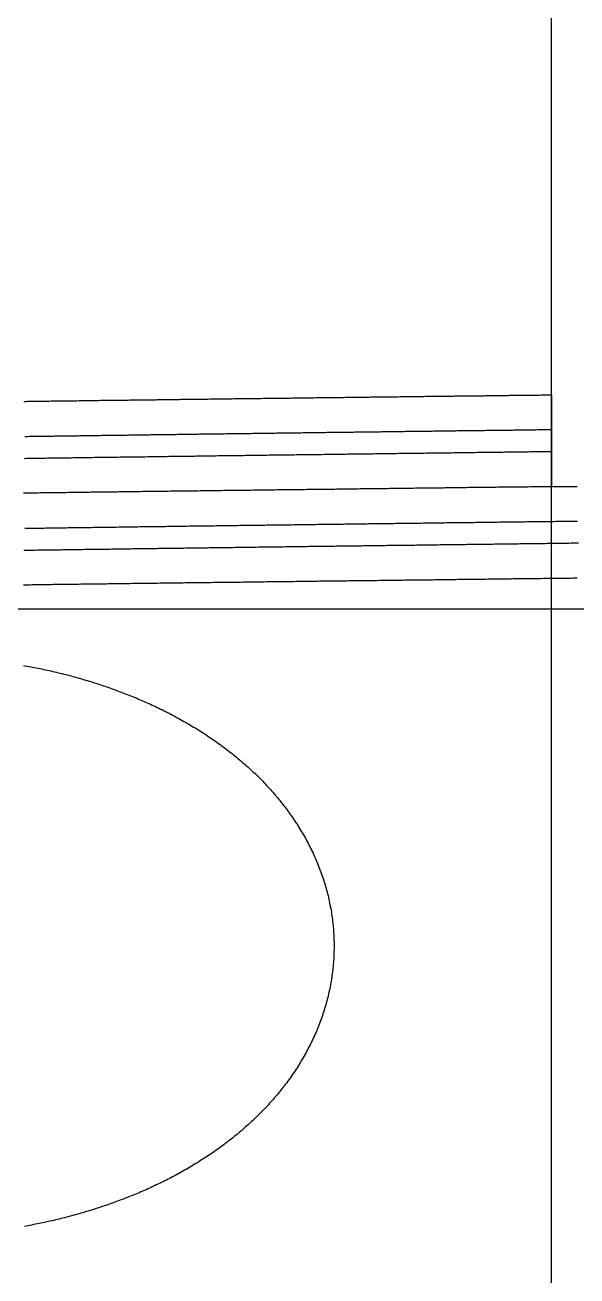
# Model space of a CAD drawing. Header units: millimetres. Extents: x 0 to 3800, y -67 to 2530.
# Drawn here: x 2313.63 to 2322.88, y 899.61 to 920.58 of the extents above; entities that cross this region are included whole.
import ezdxf
from ezdxf.lldxf.tags import DXFTag

# ---------------------------------------------------------------- set-up
doc = ezdxf.new("R2010")
doc.units = ezdxf.units.MM
doc.layers.add('내부선 및 부속', color=4, linetype='Continuous')
doc.layers.add('중심선', color=1, linetype='DASHED')
tags = doc.linetypes.add('DASHDOT', pattern=[70, 31, -13, 13, -13]).pattern_tags.tags
tags[10:11] = [DXFTag(74, 4), DXFTag(75, 0), DXFTag(340, '0'), DXFTag(46, 0.0), DXFTag(50, 0.0), DXFTag(44, 0.0), DXFTag(45, 0.0)]
tags[8:9] = [DXFTag(74, 4), DXFTag(75, 0), DXFTag(340, '0'), DXFTag(46, 0.0), DXFTag(50, 0.0), DXFTag(44, 0.0), DXFTag(45, 0.0)]
tags[6:7] = [DXFTag(74, 4), DXFTag(75, 0), DXFTag(340, '0'), DXFTag(46, 0.0), DXFTag(50, 0.0), DXFTag(44, 0.0), DXFTag(45, 0.0)]
tags[4:5] = [DXFTag(74, 4), DXFTag(75, 0), DXFTag(340, '0'), DXFTag(46, 0.0), DXFTag(50, 0.0), DXFTag(44, 0.0), DXFTag(45, 0.0)]
tags = doc.linetypes.add('DASHED', pattern=[25.72, 12.86, -12.86]).pattern_tags.tags
tags[6:7] = [DXFTag(74, 4), DXFTag(75, 0), DXFTag(340, '0'), DXFTag(46, 0.0), DXFTag(50, 0.0), DXFTag(44, 0.0), DXFTag(45, 0.0)]
tags[4:5] = [DXFTag(74, 4), DXFTag(75, 0), DXFTag(340, '0'), DXFTag(46, 0.0), DXFTag(50, 0.0), DXFTag(44, 0.0), DXFTag(45, 0.0)]

msp = doc.modelspace()

# ---------------------------------------------------------------- linework, layer by layer
at = {"layer": '내부선 및 부속', "linetype": 'Continuous'}
for p, q in [((2322.455, 914.377), (2322.455, 912.838)), ((2343.354, 910.785), (2301.556, 910.785))]:
    msp.add_line(p, q, dxfattribs=at)
at = {"layer": '내부선 및 부속', "linetype": 'Continuous', "flags": 128}
for points in [[(2313.609, 914.268), (2313.64, 914.268), (2313.67, 914.269), (2313.701, 914.269), (2313.731, 914.269), (2313.762, 914.27), (2313.793, 914.27), (2313.823, 914.271), (2313.854, 914.271), (2313.884, 914.271), (2313.915, 914.272), (2313.946, 914.272), (2313.976, 914.273), (2314.007, 914.273), (2314.037, 914.273), (2314.068, 914.274), (2314.099, 914.274), (2314.129, 914.275), (2314.16, 914.275), (2314.16, 914.275), (2314.19, 914.275), (2314.221, 914.276), (2314.252, 914.276), (2314.282, 914.277), (2314.313, 914.277), (2314.344, 914.277), (2314.374, 914.278), (2314.405, 914.278), (2314.435, 914.279), (2314.466, 914.279), (2314.497, 914.279), (2314.527, 914.28), (2314.558, 914.28), (2314.588, 914.281), (2314.619, 914.281), (2314.65, 914.281), (2314.68, 914.282), (2314.711, 914.282), (2314.741, 914.283), (2314.772, 914.283), (2314.803, 914.283), (2314.833, 914.284), (2314.864, 914.284), (2314.894, 914.285), (2314.925, 914.285), (2314.956, 914.285), (2314.986, 914.286), (2315.017, 914.286), (2315.048, 914.287), (2315.078, 914.287), (2315.109, 914.287), (2315.139, 914.288), (2315.17, 914.288), (2315.201, 914.288), (2315.231, 914.289), (2315.262, 914.289), (2315.292, 914.29), (2315.323, 914.29), (2315.354, 914.29), (2315.384, 914.291), (2315.415, 914.291), (2315.445, 914.292), (2315.476, 914.292), (2315.507, 914.292), (2315.537, 914.293), (2315.568, 914.293), (2315.598, 914.294), (2315.629, 914.294), (2315.66, 914.294), (2315.69, 914.295), (2315.721, 914.295), (2315.752, 914.295), (2315.782, 914.296), (2315.813, 914.296), (2315.843, 914.297), (2315.874, 914.297), (2315.905, 914.297), (2315.935, 914.298), (2315.966, 914.298), (2315.996, 914.299), (2316.027, 914.299), (2316.058, 914.299), (2316.088, 914.3), (2316.119, 914.3), (2316.149, 914.3), (2316.18, 914.301), (2316.211, 914.301), (2316.241, 914.302), (2316.272, 914.302), (2316.302, 914.302), (2316.333, 914.303), (2316.364, 914.303), (2316.394, 914.304), (2316.425, 914.304), (2316.455, 914.304), (2316.486, 914.305), (2316.517, 914.305), (2316.547, 914.305), (2316.578, 914.306), (2316.609, 914.306), (2316.639, 914.307), (2316.67, 914.307), (2316.7, 914.307), (2316.731, 914.308), (2316.762, 914.308), (2316.792, 914.309), (2316.823, 914.309), (2316.853, 914.309), (2316.884, 914.31), (2316.915, 914.31), (2316.945, 914.31), (2316.976, 914.311), (2317.006, 914.311), (2317.037, 914.312), (2317.068, 914.312), (2317.098, 914.312), (2317.129, 914.313), (2317.159, 914.313), (2317.19, 914.313), (2317.221, 914.314), (2317.221, 914.314), (2317.251, 914.314), (2317.282, 914.315), (2317.313, 914.315), (2317.343, 914.315), (2317.374, 914.316), (2317.404, 914.316), (2317.435, 914.316), (2317.466, 914.317), (2317.496, 914.317), (2317.527, 914.318), (2317.557, 914.318), (2317.588, 914.318), (2317.619, 914.319), (2317.649, 914.319), (2317.68, 914.319), (2317.71, 914.32), (2317.741, 914.32), (2317.772, 914.321), (2317.802, 914.321), (2317.833, 914.321), (2317.863, 914.322), (2317.894, 914.322), (2317.925, 914.322), (2317.955, 914.323), (2317.986, 914.323), (2318.017, 914.324), (2318.047, 914.324), (2318.078, 914.324), (2318.108, 914.325), (2318.139, 914.325), (2318.17, 914.325), (2318.2, 914.326), (2318.231, 914.326), (2318.261, 914.327), (2318.292, 914.327), (2318.323, 914.327), (2318.353, 914.328), (2318.384, 914.328), (2318.414, 914.328), (2318.445, 914.329), (2318.476, 914.329), (2318.506, 914.33), (2318.537, 914.33), (2318.567, 914.33), (2318.598, 914.331), (2318.629, 914.331), (2318.659, 914.331), (2318.69, 914.332), (2318.721, 914.332), (2318.751, 914.333), (2318.782, 914.333), (2318.812, 914.333), (2318.843, 914.334), (2318.874, 914.334), (2318.904, 914.334), (2318.935, 914.335), (2318.965, 914.335), (2318.996, 914.336), (2319.027, 914.336), (2319.057, 914.336), (2319.088, 914.337), (2319.118, 914.337), (2319.149, 914.337), (2319.18, 914.338), (2319.21, 914.338), (2319.241, 914.338), (2319.271, 914.339), (2319.302, 914.339), (2319.333, 914.34), (2319.363, 914.34), (2319.394, 914.34), (2319.425, 914.341), (2319.455, 914.341), (2319.486, 914.341), (2319.516, 914.342), (2319.547, 914.342), (2319.578, 914.343), (2319.608, 914.343), (2319.639, 914.343), (2319.669, 914.344), (2319.7, 914.344), (2319.731, 914.344), (2319.761, 914.345), (2319.792, 914.345), (2319.822, 914.345), (2319.853, 914.346), (2319.884, 914.346), (2319.914, 914.347), (2319.945, 914.347), (2319.975, 914.347), (2320.006, 914.348), (2320.037, 914.348), (2320.067, 914.348), (2320.098, 914.349), (2320.128, 914.349), (2320.159, 914.35), (2320.19, 914.35), (2320.22, 914.35), (2320.251, 914.351), (2320.282, 914.351), (2320.282, 914.351), (2320.312, 914.351), (2320.343, 914.352), (2320.373, 914.352), (2320.404, 914.352), (2320.435, 914.353), (2320.465, 914.353), (2320.496, 914.354), (2320.526, 914.354), (2320.557, 914.354), (2320.588, 914.355), (2320.618, 914.355), (2320.649, 914.355), (2320.679, 914.356), (2320.71, 914.356), (2320.741, 914.357), (2320.771, 914.357), (2320.802, 914.357), (2320.832, 914.358), (2320.863, 914.358), (2320.894, 914.358), (2320.924, 914.359), (2320.955, 914.359), (2320.986, 914.359), (2321.016, 914.36), (2321.047, 914.36), (2321.077, 914.361), (2321.108, 914.361), (2321.139, 914.361), (2321.169, 914.362), (2321.2, 914.362), (2321.23, 914.362), (2321.261, 914.363), (2321.292, 914.363), (2321.322, 914.363), (2321.353, 914.364), (2321.383, 914.364), (2321.414, 914.365), (2321.445, 914.365), (2321.475, 914.365), (2321.506, 914.366), (2321.536, 914.366), (2321.567, 914.366), (2321.598, 914.367), (2321.628, 914.367), (2321.659, 914.367), (2321.69, 914.368), (2321.72, 914.368), (2321.751, 914.369), (2321.781, 914.369), (2321.812, 914.369), (2321.843, 914.37), (2321.873, 914.37), (2321.904, 914.37), (2321.934, 914.371), (2321.965, 914.371), (2321.996, 914.372), (2322.026, 914.372), (2322.057, 914.372), (2322.087, 914.373), (2322.118, 914.373), (2322.149, 914.373), (2322.179, 914.374), (2322.21, 914.374), (2322.24, 914.374), (2322.271, 914.375), (2322.302, 914.375), (2322.332, 914.376), (2322.363, 914.376), (2322.394, 914.376), (2322.424, 914.377), (2322.455, 914.377), (2322.455, 914.377)], [(2322.455, 913.791), (2322.428, 913.79), (2322.402, 913.79), (2322.376, 913.79), (2322.349, 913.789), (2322.323, 913.789), (2322.297, 913.789), (2322.27, 913.788), (2322.244, 913.788), (2322.217, 913.788), (2322.191, 913.787), (2322.165, 913.787), (2322.138, 913.787), (2322.112, 913.786), (2322.086, 913.786), (2322.059, 913.786), (2322.033, 913.785), (2322.007, 913.785), (2321.98, 913.785), (2321.954, 913.784), (2321.928, 913.784), (2321.901, 913.784), (2321.875, 913.783), (2321.848, 913.783), (2321.822, 913.783), (2321.796, 913.782), (2321.769, 913.782), (2321.743, 913.782), (2321.717, 913.781), (2321.69, 913.781), (2321.664, 913.781), (2321.638, 913.78), (2321.611, 913.78), (2321.585, 913.78), (2321.558, 913.779), (2321.532, 913.779), (2321.506, 913.779), (2321.479, 913.778), (2321.453, 913.778), (2321.427, 913.778), (2321.4, 913.777), (2321.374, 913.777), (2321.348, 913.777), (2321.321, 913.776), (2321.295, 913.776), (2321.269, 913.776), (2321.242, 913.775), (2321.216, 913.775), (2321.189, 913.775), (2321.163, 913.774), (2321.137, 913.774), (2321.11, 913.774), (2321.084, 913.773), (2321.058, 913.773), (2321.031, 913.773), (2321.005, 913.772), (2320.979, 913.772), (2320.952, 913.772), (2320.926, 913.771), (2320.899, 913.771), (2320.873, 913.771), (2320.847, 913.77), (2320.82, 913.77), (2320.794, 913.77), (2320.768, 913.769), (2320.741, 913.769), (2320.715, 913.769), (2320.689, 913.768), (2320.662, 913.768), (2320.636, 913.768), (2320.61, 913.767), (2320.583, 913.767), (2320.557, 913.767), (2320.53, 913.766), (2320.504, 913.766), (2320.478, 913.766), (2320.451, 913.765), (2320.425, 913.765), (2320.399, 913.765), (2320.372, 913.764), (2320.346, 913.764), (2320.32, 913.764), (2320.293, 913.763), (2320.267, 913.763), (2320.24, 913.763), (2320.214, 913.762), (2320.188, 913.762), (2320.161, 913.762), (2320.135, 913.761), (2320.109, 913.761), (2320.082, 913.761), (2320.056, 913.76), (2320.03, 913.76), (2320.003, 913.76), (2319.977, 913.759), (2319.951, 913.759), (2319.924, 913.759), (2319.898, 913.758), (2319.871, 913.758), (2319.845, 913.758), (2319.819, 913.757), (2319.819, 913.757), (2319.792, 913.757), (2319.766, 913.757), (2319.74, 913.756), (2319.713, 913.756), (2319.687, 913.756), (2319.661, 913.755), (2319.634, 913.755), (2319.608, 913.755), (2319.581, 913.754), (2319.555, 913.754), (2319.529, 913.754), (2319.502, 913.753), (2319.476, 913.753), (2319.45, 913.753), (2319.423, 913.752), (2319.397, 913.752), (2319.371, 913.752), (2319.344, 913.751), (2319.318, 913.751), (2319.292, 913.75), (2319.265, 913.75), (2319.239, 913.75), (2319.212, 913.749), (2319.186, 913.749), (2319.16, 913.749), (2319.133, 913.748), (2319.107, 913.748), (2319.081, 913.748), (2319.054, 913.747), (2319.028, 913.747), (2319.002, 913.747), (2318.975, 913.746), (2318.949, 913.746), (2318.922, 913.746), (2318.896, 913.745), (2318.87, 913.745), (2318.843, 913.745), (2318.817, 913.744), (2318.791, 913.744), (2318.764, 913.744), (2318.738, 913.743), (2318.712, 913.743), (2318.685, 913.743), (2318.659, 913.742), (2318.633, 913.742), (2318.606, 913.742), (2318.58, 913.741), (2318.553, 913.741), (2318.527, 913.741), (2318.501, 913.74), (2318.474, 913.74), (2318.448, 913.74), (2318.422, 913.739), (2318.395, 913.739), (2318.369, 913.739), (2318.343, 913.738), (2318.316, 913.738), (2318.29, 913.738), (2318.263, 913.737), (2318.237, 913.737), (2318.211, 913.737), (2318.184, 913.736), (2318.158, 913.736), (2318.132, 913.736), (2318.105, 913.735), (2318.079, 913.735), (2318.053, 913.735), (2318.026, 913.734), (2318, 913.734), (2317.973, 913.733), (2317.947, 913.733), (2317.921, 913.733), (2317.894, 913.732), (2317.868, 913.732), (2317.842, 913.732), (2317.815, 913.731), (2317.789, 913.731), (2317.763, 913.731), (2317.736, 913.73), (2317.71, 913.73), (2317.684, 913.73), (2317.657, 913.729), (2317.631, 913.729), (2317.604, 913.729), (2317.578, 913.728), (2317.552, 913.728), (2317.525, 913.728), (2317.499, 913.727), (2317.473, 913.727), (2317.446, 913.727), (2317.42, 913.726), (2317.394, 913.726), (2317.367, 913.726), (2317.341, 913.725), (2317.314, 913.725), (2317.288, 913.725), (2317.262, 913.724), (2317.235, 913.724), (2317.209, 913.723), (2317.183, 913.723), (2317.183, 913.723), (2317.156, 913.723), (2317.13, 913.722), (2317.104, 913.722), (2317.077, 913.722), (2317.051, 913.721), (2317.025, 913.721), (2316.998, 913.721), (2316.972, 913.72), (2316.945, 913.72), (2316.919, 913.72), (2316.893, 913.719), (2316.866, 913.719), (2316.84, 913.719), (2316.814, 913.718), (2316.787, 913.718), (2316.761, 913.718), (2316.735, 913.717), (2316.708, 913.717), (2316.682, 913.717), (2316.655, 913.716), (2316.629, 913.716), (2316.603, 913.715), (2316.576, 913.715), (2316.55, 913.715), (2316.524, 913.714), (2316.497, 913.714), (2316.471, 913.714), (2316.445, 913.713), (2316.418, 913.713), (2316.392, 913.713), (2316.366, 913.712), (2316.339, 913.712), (2316.313, 913.712), (2316.286, 913.711), (2316.26, 913.711), (2316.234, 913.711), (2316.207, 913.71), (2316.181, 913.71), (2316.155, 913.709), (2316.128, 913.709), (2316.102, 913.709), (2316.076, 913.708), (2316.049, 913.708), (2316.023, 913.708), (2315.996, 913.707), (2315.97, 913.707), (2315.944, 913.707), (2315.917, 913.706), (2315.891, 913.706), (2315.865, 913.706), (2315.838, 913.705), (2315.812, 913.705), (2315.786, 913.705), (2315.759, 913.704), (2315.733, 913.704), (2315.707, 913.703), (2315.68, 913.703), (2315.654, 913.703), (2315.627, 913.702), (2315.601, 913.702), (2315.575, 913.702), (2315.548, 913.701), (2315.522, 913.701), (2315.496, 913.701), (2315.469, 913.7), (2315.443, 913.7), (2315.417, 913.7), (2315.39, 913.699), (2315.364, 913.699), (2315.337, 913.698), (2315.311, 913.698), (2315.285, 913.698), (2315.258, 913.697), (2315.232, 913.697), (2315.206, 913.697), (2315.179, 913.696), (2315.153, 913.696), (2315.127, 913.696), (2315.1, 913.695), (2315.074, 913.695), (2315.048, 913.694), (2315.021, 913.694), (2314.995, 913.694), (2314.968, 913.693), (2314.942, 913.693), (2314.916, 913.693), (2314.889, 913.692), (2314.863, 913.692), (2314.837, 913.692), (2314.81, 913.691), (2314.784, 913.691), (2314.758, 913.691), (2314.731, 913.69), (2314.705, 913.69), (2314.678, 913.689), (2314.652, 913.689), (2314.626, 913.689), (2314.599, 913.688), (2314.573, 913.688), (2314.547, 913.688), (2314.547, 913.688), (2314.52, 913.687), (2314.494, 913.687), (2314.468, 913.686), (2314.441, 913.686), (2314.415, 913.686), (2314.389, 913.685), (2314.362, 913.685), (2314.336, 913.685), (2314.309, 913.684), (2314.283, 913.684), (2314.257, 913.684), (2314.23, 913.683), (2314.204, 913.683), (2314.178, 913.682), (2314.151, 913.682), (2314.125, 913.682), (2314.099, 913.681), (2314.072, 913.681), (2314.046, 913.681), (2314.02, 913.68), (2313.993, 913.68), (2313.967, 913.679), (2313.94, 913.679), (2313.914, 913.679), (2313.888, 913.678), (2313.861, 913.678), (2313.835, 913.678), (2313.809, 913.677), (2313.782, 913.677), (2313.756, 913.677), (2313.73, 913.676), (2313.703, 913.676), (2313.677, 913.675), (2313.65, 913.675), (2313.624, 913.675)], [(2322.455, 913.423), (2322.419, 913.423), (2322.383, 913.423), (2322.348, 913.422), (2322.312, 913.422), (2322.276, 913.421), (2322.241, 913.421), (2322.205, 913.42), (2322.17, 913.42), (2322.134, 913.419), (2322.098, 913.419), (2322.063, 913.418), (2322.027, 913.418), (2321.991, 913.418), (2321.956, 913.417), (2321.92, 913.417), (2321.884, 913.416), (2321.849, 913.416), (2321.813, 913.415), (2321.777, 913.415), (2321.742, 913.414), (2321.706, 913.414), (2321.67, 913.414), (2321.635, 913.413), (2321.599, 913.413), (2321.564, 913.412), (2321.528, 913.412), (2321.492, 913.411), (2321.457, 913.411), (2321.421, 913.41), (2321.385, 913.41), (2321.35, 913.409), (2321.314, 913.409), (2321.278, 913.409), (2321.243, 913.408), (2321.207, 913.408), (2321.171, 913.407), (2321.136, 913.407), (2321.1, 913.406), (2321.064, 913.406), (2321.029, 913.405), (2320.993, 913.405), (2320.958, 913.404), (2320.922, 913.404), (2320.886, 913.404), (2320.851, 913.403), (2320.815, 913.403), (2320.779, 913.402), (2320.744, 913.402), (2320.708, 913.401), (2320.672, 913.401), (2320.637, 913.4), (2320.601, 913.4), (2320.565, 913.399), (2320.53, 913.399), (2320.494, 913.399), (2320.458, 913.398), (2320.423, 913.398), (2320.387, 913.397), (2320.351, 913.397), (2320.316, 913.396), (2320.28, 913.396), (2320.245, 913.395), (2320.209, 913.395), (2320.173, 913.395), (2320.138, 913.394), (2320.102, 913.394), (2320.066, 913.393), (2320.031, 913.393), (2319.995, 913.392), (2319.959, 913.392), (2319.924, 913.391), (2319.888, 913.391), (2319.852, 913.39), (2319.817, 913.39), (2319.781, 913.389), (2319.745, 913.389), (2319.71, 913.389), (2319.674, 913.388), (2319.639, 913.388), (2319.603, 913.387), (2319.567, 913.387), (2319.532, 913.386), (2319.496, 913.386), (2319.46, 913.385), (2319.425, 913.385), (2319.389, 913.384), (2319.353, 913.384), (2319.318, 913.384), (2319.282, 913.383), (2319.246, 913.383), (2319.211, 913.382), (2319.175, 913.382), (2319.139, 913.381), (2319.104, 913.381), (2319.068, 913.38), (2319.032, 913.38), (2318.997, 913.379), (2318.961, 913.379), (2318.926, 913.379), (2318.89, 913.378), (2318.89, 913.378), (2318.854, 913.378), (2318.819, 913.377), (2318.783, 913.377), (2318.747, 913.376), (2318.712, 913.376), (2318.676, 913.375), (2318.64, 913.375), (2318.605, 913.374), (2318.569, 913.374), (2318.533, 913.373), (2318.498, 913.373), (2318.462, 913.373), (2318.426, 913.372), (2318.391, 913.372), (2318.355, 913.371), (2318.32, 913.371), (2318.284, 913.37), (2318.248, 913.37), (2318.213, 913.369), (2318.177, 913.369), (2318.141, 913.368), (2318.106, 913.368), (2318.07, 913.367), (2318.034, 913.367), (2317.999, 913.367), (2317.963, 913.366), (2317.927, 913.366), (2317.892, 913.365), (2317.856, 913.365), (2317.82, 913.364), (2317.785, 913.364), (2317.749, 913.363), (2317.714, 913.363), (2317.678, 913.362), (2317.642, 913.362), (2317.607, 913.361), (2317.571, 913.361), (2317.535, 913.36), (2317.5, 913.36), (2317.464, 913.36), (2317.428, 913.359), (2317.393, 913.359), (2317.357, 913.358), (2317.321, 913.358), (2317.286, 913.357), (2317.25, 913.357), (2317.214, 913.356), (2317.179, 913.356), (2317.143, 913.355), (2317.107, 913.355), (2317.072, 913.354), (2317.036, 913.354), (2317.001, 913.353), (2316.965, 913.353), (2316.929, 913.353), (2316.894, 913.352), (2316.858, 913.352), (2316.822, 913.351), (2316.787, 913.351), (2316.751, 913.35), (2316.715, 913.35), (2316.68, 913.349), (2316.644, 913.349), (2316.608, 913.348), (2316.573, 913.348), (2316.537, 913.347), (2316.501, 913.347), (2316.466, 913.346), (2316.43, 913.346), (2316.395, 913.345), (2316.359, 913.345), (2316.323, 913.344), (2316.288, 913.344), (2316.252, 913.344), (2316.216, 913.343), (2316.181, 913.343), (2316.145, 913.342), (2316.109, 913.342), (2316.074, 913.341), (2316.038, 913.341), (2316.002, 913.34), (2315.967, 913.34), (2315.931, 913.339), (2315.895, 913.339), (2315.86, 913.338), (2315.824, 913.338), (2315.789, 913.337), (2315.753, 913.337), (2315.717, 913.336), (2315.682, 913.336), (2315.646, 913.335), (2315.61, 913.335), (2315.575, 913.334), (2315.539, 913.334), (2315.503, 913.333), (2315.468, 913.333), (2315.432, 913.332), (2315.396, 913.332), (2315.361, 913.332), (2315.325, 913.331), (2315.325, 913.331), (2315.289, 913.331), (2315.254, 913.33), (2315.218, 913.33), (2315.182, 913.329), (2315.147, 913.329), (2315.111, 913.328), (2315.076, 913.328), (2315.04, 913.327), (2315.004, 913.327), (2314.969, 913.326), (2314.933, 913.326), (2314.897, 913.325), (2314.862, 913.325), (2314.826, 913.324), (2314.79, 913.324), (2314.755, 913.323), (2314.719, 913.323), (2314.683, 913.322), (2314.648, 913.322), (2314.612, 913.321), (2314.576, 913.321), (2314.541, 913.32), (2314.505, 913.32), (2314.47, 913.319), (2314.434, 913.319), (2314.398, 913.318), (2314.363, 913.318), (2314.327, 913.317), (2314.291, 913.317), (2314.256, 913.316), (2314.22, 913.316), (2314.184, 913.315), (2314.149, 913.315), (2314.113, 913.314), (2314.077, 913.314), (2314.042, 913.313), (2314.006, 913.313), (2313.97, 913.312), (2313.935, 913.312), (2313.899, 913.311), (2313.864, 913.311), (2313.828, 913.31), (2313.792, 913.31), (2313.757, 913.309), (2313.721, 913.309), (2313.685, 913.308), (2313.65, 913.308), (2313.614, 913.307)], [(2322.455, 912.837), (2322.419, 912.837), (2322.383, 912.836), (2322.348, 912.836), (2322.312, 912.835), (2322.276, 912.835), (2322.241, 912.835), (2322.205, 912.834), (2322.169, 912.834), (2322.133, 912.833), (2322.098, 912.833), (2322.062, 912.832), (2322.026, 912.832), (2321.991, 912.832), (2321.955, 912.831), (2321.919, 912.831), (2321.883, 912.83), (2321.848, 912.83), (2321.812, 912.83), (2321.776, 912.829), (2321.741, 912.829), (2321.705, 912.828), (2321.669, 912.828), (2321.634, 912.827), (2321.598, 912.827), (2321.562, 912.827), (2321.526, 912.826), (2321.491, 912.826), (2321.455, 912.825), (2321.419, 912.825), (2321.384, 912.824), (2321.348, 912.824), (2321.312, 912.824), (2321.277, 912.823), (2321.241, 912.823), (2321.205, 912.822), (2321.169, 912.822), (2321.134, 912.821), (2321.098, 912.821), (2321.062, 912.821), (2321.027, 912.82), (2320.991, 912.82), (2320.955, 912.819), (2320.919, 912.819), (2320.884, 912.818), (2320.848, 912.818), (2320.812, 912.818), (2320.777, 912.817), (2320.741, 912.817), (2320.705, 912.816), (2320.67, 912.816), (2320.634, 912.815), (2320.598, 912.815), (2320.562, 912.815), (2320.527, 912.814), (2320.491, 912.814), (2320.455, 912.813), (2320.42, 912.813), (2320.384, 912.812), (2320.348, 912.812), (2320.312, 912.812), (2320.277, 912.811), (2320.241, 912.811), (2320.205, 912.81), (2320.17, 912.81), (2320.134, 912.809), (2320.098, 912.809), (2320.063, 912.809), (2320.027, 912.808), (2319.991, 912.808), (2319.955, 912.807), (2319.92, 912.807), (2319.884, 912.806), (2319.848, 912.806), (2319.813, 912.806), (2319.777, 912.805), (2319.741, 912.805), (2319.706, 912.804), (2319.67, 912.804), (2319.634, 912.803), (2319.598, 912.803), (2319.563, 912.803), (2319.527, 912.802), (2319.491, 912.802), (2319.456, 912.801), (2319.42, 912.801), (2319.384, 912.8), (2319.348, 912.8), (2319.313, 912.8), (2319.277, 912.799), (2319.241, 912.799), (2319.206, 912.798), (2319.17, 912.798), (2319.134, 912.797), (2319.099, 912.797), (2319.063, 912.797), (2319.027, 912.796), (2318.991, 912.796), (2318.956, 912.795), (2318.92, 912.795), (2318.884, 912.794), (2318.884, 912.794), (2318.849, 912.794), (2318.813, 912.793), (2318.777, 912.793), (2318.742, 912.793), (2318.706, 912.792), (2318.67, 912.792), (2318.634, 912.791), (2318.599, 912.791), (2318.563, 912.79), (2318.527, 912.79), (2318.492, 912.79), (2318.456, 912.789), (2318.42, 912.789), (2318.384, 912.788), (2318.349, 912.788), (2318.313, 912.787), (2318.277, 912.787), (2318.242, 912.787), (2318.206, 912.786), (2318.17, 912.786), (2318.135, 912.785), (2318.099, 912.785), (2318.063, 912.784), (2318.027, 912.784), (2317.992, 912.783), (2317.956, 912.783), (2317.92, 912.783), (2317.885, 912.782), (2317.849, 912.782), (2317.813, 912.781), (2317.777, 912.781), (2317.742, 912.78), (2317.706, 912.78), (2317.67, 912.78), (2317.635, 912.779), (2317.599, 912.779), (2317.563, 912.778), (2317.528, 912.778), (2317.492, 912.777), (2317.456, 912.777), (2317.42, 912.776), (2317.385, 912.776), (2317.349, 912.776), (2317.313, 912.775), (2317.278, 912.775), (2317.242, 912.774), (2317.206, 912.774), (2317.171, 912.773), (2317.135, 912.773), (2317.099, 912.773), (2317.063, 912.772), (2317.028, 912.772), (2316.992, 912.771), (2316.956, 912.771), (2316.921, 912.77), (2316.885, 912.77), (2316.849, 912.769), (2316.813, 912.769), (2316.778, 912.769), (2316.742, 912.768), (2316.706, 912.768), (2316.671, 912.767), (2316.635, 912.767), (2316.599, 912.766), (2316.564, 912.766), (2316.528, 912.765), (2316.492, 912.765), (2316.456, 912.765), (2316.421, 912.764), (2316.385, 912.764), (2316.349, 912.763), (2316.314, 912.763), (2316.278, 912.762), (2316.242, 912.762), (2316.207, 912.761), (2316.171, 912.761), (2316.135, 912.761), (2316.099, 912.76), (2316.064, 912.76), (2316.028, 912.759), (2315.992, 912.759), (2315.957, 912.758), (2315.921, 912.758), (2315.885, 912.757), (2315.849, 912.757), (2315.814, 912.756), (2315.778, 912.756), (2315.742, 912.756), (2315.707, 912.755), (2315.671, 912.755), (2315.635, 912.754), (2315.6, 912.754), (2315.564, 912.753), (2315.528, 912.753), (2315.492, 912.752), (2315.457, 912.752), (2315.421, 912.751), (2315.385, 912.751), (2315.35, 912.751), (2315.314, 912.75), (2315.314, 912.75), (2315.278, 912.75), (2315.243, 912.749), (2315.207, 912.749), (2315.171, 912.748), (2315.135, 912.748), (2315.1, 912.747), (2315.064, 912.747), (2315.028, 912.746), (2314.993, 912.746), (2314.957, 912.746), (2314.921, 912.745), (2314.885, 912.745), (2314.85, 912.744), (2314.814, 912.744), (2314.778, 912.743), (2314.743, 912.743), (2314.707, 912.742), (2314.671, 912.742), (2314.636, 912.741), (2314.6, 912.741), (2314.564, 912.741), (2314.528, 912.74), (2314.493, 912.74), (2314.457, 912.739), (2314.421, 912.739), (2314.386, 912.738), (2314.35, 912.738), (2314.314, 912.737), (2314.279, 912.737), (2314.243, 912.736), (2314.207, 912.736), (2314.171, 912.735), (2314.136, 912.735), (2314.1, 912.734), (2314.064, 912.734), (2314.029, 912.734), (2313.993, 912.733), (2313.957, 912.733), (2313.921, 912.732), (2313.886, 912.732), (2313.85, 912.731), (2313.814, 912.731), (2313.779, 912.73), (2313.743, 912.73), (2313.707, 912.729), (2313.672, 912.729), (2313.636, 912.728), (2313.6, 912.728)], [(2322.455, 912.837), (2322.49, 912.838), (2322.526, 912.838), (2322.562, 912.838), (2322.598, 912.839), (2322.633, 912.839), (2322.669, 912.84), (2322.705, 912.84), (2322.74, 912.841), (2322.776, 912.841), (2322.812, 912.841), (2322.847, 912.842), (2322.883, 912.842)], [(2322.888, 912.256), (2322.855, 912.256), (2322.822, 912.256), (2322.79, 912.255), (2322.757, 912.255), (2322.724, 912.254), (2322.691, 912.254), (2322.659, 912.253), (2322.626, 912.253), (2322.593, 912.253), (2322.56, 912.252), (2322.528, 912.252), (2322.495, 912.251), (2322.462, 912.251), (2322.429, 912.251), (2322.397, 912.25), (2322.364, 912.25), (2322.331, 912.249), (2322.298, 912.249), (2322.266, 912.249), (2322.233, 912.248), (2322.2, 912.248), (2322.168, 912.247), (2322.168, 912.247), (2322.135, 912.247), (2322.102, 912.246), (2322.069, 912.246), (2322.037, 912.246), (2322.004, 912.245), (2321.971, 912.245), (2321.938, 912.244), (2321.906, 912.244), (2321.873, 912.244), (2321.84, 912.243), (2321.807, 912.243), (2321.775, 912.242), (2321.742, 912.242), (2321.709, 912.241), (2321.676, 912.241), (2321.644, 912.241), (2321.611, 912.24), (2321.578, 912.24), (2321.545, 912.239), (2321.513, 912.239), (2321.48, 912.239), (2321.447, 912.238), (2321.414, 912.238), (2321.382, 912.237), (2321.349, 912.237), (2321.316, 912.236), (2321.284, 912.236), (2321.251, 912.236), (2321.218, 912.235), (2321.185, 912.235), (2321.153, 912.234), (2321.12, 912.234), (2321.087, 912.234), (2321.054, 912.233), (2321.022, 912.233), (2320.989, 912.232), (2320.956, 912.232), (2320.923, 912.231), (2320.891, 912.231), (2320.858, 912.231), (2320.825, 912.23), (2320.792, 912.23), (2320.76, 912.229), (2320.727, 912.229), (2320.694, 912.229), (2320.661, 912.228), (2320.629, 912.228), (2320.596, 912.227), (2320.563, 912.227), (2320.53, 912.227), (2320.498, 912.226), (2320.465, 912.226), (2320.432, 912.225), (2320.4, 912.225), (2320.367, 912.224), (2320.334, 912.224), (2320.301, 912.224), (2320.269, 912.223), (2320.236, 912.223), (2320.203, 912.222), (2320.17, 912.222), (2320.138, 912.221), (2320.105, 912.221), (2320.072, 912.221), (2320.039, 912.22), (2320.007, 912.22), (2319.974, 912.219), (2319.941, 912.219), (2319.908, 912.219), (2319.876, 912.218), (2319.843, 912.218), (2319.81, 912.217), (2319.777, 912.217), (2319.745, 912.216), (2319.712, 912.216), (2319.679, 912.216), (2319.646, 912.215), (2319.614, 912.215), (2319.581, 912.214), (2319.548, 912.214), (2319.516, 912.214), (2319.483, 912.213), (2319.45, 912.213), (2319.417, 912.212), (2319.385, 912.212), (2319.352, 912.211), (2319.319, 912.211), (2319.286, 912.211), (2319.254, 912.21), (2319.221, 912.21), (2319.188, 912.209), (2319.155, 912.209), (2319.123, 912.209), (2319.09, 912.208), (2319.057, 912.208), (2319.024, 912.207), (2318.992, 912.207), (2318.959, 912.206), (2318.926, 912.206), (2318.893, 912.206), (2318.893, 912.206), (2318.861, 912.205), (2318.828, 912.205), (2318.795, 912.204), (2318.763, 912.204), (2318.73, 912.203), (2318.697, 912.203), (2318.664, 912.203), (2318.632, 912.202), (2318.599, 912.202), (2318.566, 912.201), (2318.533, 912.201), (2318.501, 912.2), (2318.468, 912.2), (2318.435, 912.2), (2318.402, 912.199), (2318.37, 912.199), (2318.337, 912.198), (2318.304, 912.198), (2318.271, 912.198), (2318.239, 912.197), (2318.206, 912.197), (2318.173, 912.196), (2318.14, 912.196), (2318.108, 912.195), (2318.075, 912.195), (2318.042, 912.195), (2318.009, 912.194), (2317.977, 912.194), (2317.944, 912.193), (2317.911, 912.193), (2317.879, 912.192), (2317.846, 912.192), (2317.813, 912.192), (2317.78, 912.191), (2317.748, 912.191), (2317.715, 912.19), (2317.682, 912.19), (2317.649, 912.189), (2317.617, 912.189), (2317.584, 912.189), (2317.551, 912.188), (2317.518, 912.188), (2317.486, 912.187), (2317.453, 912.187), (2317.42, 912.186), (2317.387, 912.186), (2317.355, 912.186), (2317.322, 912.185), (2317.289, 912.185), (2317.256, 912.184), (2317.224, 912.184), (2317.191, 912.183), (2317.158, 912.183), (2317.125, 912.183), (2317.093, 912.182), (2317.06, 912.182), (2317.027, 912.181), (2316.995, 912.181), (2316.962, 912.18), (2316.929, 912.18), (2316.896, 912.18), (2316.864, 912.179), (2316.831, 912.179), (2316.798, 912.178), (2316.765, 912.178), (2316.733, 912.177), (2316.7, 912.177), (2316.667, 912.176), (2316.634, 912.176), (2316.602, 912.176), (2316.569, 912.175), (2316.536, 912.175), (2316.503, 912.174), (2316.471, 912.174), (2316.438, 912.173), (2316.405, 912.173), (2316.372, 912.173), (2316.34, 912.172), (2316.307, 912.172), (2316.274, 912.171), (2316.242, 912.171), (2316.209, 912.17), (2316.176, 912.17), (2316.143, 912.17), (2316.111, 912.169), (2316.078, 912.169), (2316.045, 912.168), (2316.012, 912.168), (2315.98, 912.167), (2315.947, 912.167), (2315.914, 912.166), (2315.881, 912.166), (2315.849, 912.166), (2315.816, 912.165), (2315.783, 912.165), (2315.75, 912.164), (2315.718, 912.164), (2315.685, 912.163), (2315.652, 912.163), (2315.619, 912.162), (2315.619, 912.162), (2315.587, 912.162), (2315.554, 912.162), (2315.521, 912.161), (2315.488, 912.161), (2315.456, 912.16), (2315.423, 912.16), (2315.39, 912.159), (2315.358, 912.159), (2315.325, 912.158), (2315.292, 912.158), (2315.259, 912.158), (2315.227, 912.157), (2315.194, 912.157), (2315.161, 912.156), (2315.128, 912.156), (2315.096, 912.155), (2315.063, 912.155), (2315.03, 912.154), (2314.997, 912.154), (2314.965, 912.154), (2314.932, 912.153), (2314.899, 912.153), (2314.866, 912.152), (2314.834, 912.152), (2314.801, 912.151), (2314.768, 912.151), (2314.735, 912.15), (2314.703, 912.15), (2314.67, 912.149), (2314.637, 912.149), (2314.605, 912.149), (2314.572, 912.148), (2314.539, 912.148), (2314.506, 912.147), (2314.474, 912.147), (2314.441, 912.146), (2314.408, 912.146), (2314.375, 912.145), (2314.343, 912.145), (2314.31, 912.144), (2314.277, 912.144), (2314.244, 912.144), (2314.212, 912.143), (2314.179, 912.143), (2314.146, 912.142), (2314.113, 912.142), (2314.081, 912.141), (2314.048, 912.141), (2314.015, 912.14), (2313.982, 912.14), (2313.95, 912.139), (2313.917, 912.139), (2313.884, 912.139), (2313.851, 912.138), (2313.819, 912.138), (2313.786, 912.137), (2313.753, 912.137), (2313.721, 912.136), (2313.688, 912.136), (2313.655, 912.135), (2313.622, 912.135)], [(2322.906, 911.889), (2322.873, 911.889), (2322.84, 911.889), (2322.807, 911.888), (2322.775, 911.888), (2322.742, 911.887), (2322.709, 911.887), (2322.676, 911.886), (2322.644, 911.886), (2322.611, 911.886), (2322.578, 911.885), (2322.545, 911.885), (2322.513, 911.884), (2322.48, 911.884), (2322.447, 911.884), (2322.415, 911.883), (2322.382, 911.883), (2322.349, 911.882), (2322.316, 911.882), (2322.284, 911.881), (2322.251, 911.881), (2322.218, 911.881), (2322.185, 911.88), (2322.185, 911.88), (2322.153, 911.88), (2322.12, 911.879), (2322.087, 911.879), (2322.054, 911.879), (2322.022, 911.878), (2321.989, 911.878), (2321.956, 911.877), (2321.923, 911.877), (2321.891, 911.876), (2321.858, 911.876), (2321.825, 911.876), (2321.792, 911.875), (2321.76, 911.875), (2321.727, 911.874), (2321.694, 911.874), (2321.661, 911.874), (2321.629, 911.873), (2321.596, 911.873), (2321.563, 911.872), (2321.531, 911.872), (2321.498, 911.872), (2321.465, 911.871), (2321.432, 911.871), (2321.4, 911.87), (2321.367, 911.87), (2321.334, 911.869), (2321.301, 911.869), (2321.269, 911.869), (2321.236, 911.868), (2321.203, 911.868), (2321.17, 911.867), (2321.138, 911.867), (2321.105, 911.867), (2321.072, 911.866), (2321.039, 911.866), (2321.007, 911.865), (2320.974, 911.865), (2320.941, 911.864), (2320.908, 911.864), (2320.876, 911.864), (2320.843, 911.863), (2320.81, 911.863), (2320.777, 911.862), (2320.745, 911.862), (2320.712, 911.862), (2320.679, 911.861), (2320.647, 911.861), (2320.614, 911.86), (2320.581, 911.86), (2320.548, 911.859), (2320.516, 911.859), (2320.483, 911.859), (2320.45, 911.858), (2320.417, 911.858), (2320.385, 911.857), (2320.352, 911.857), (2320.319, 911.857), (2320.286, 911.856), (2320.254, 911.856), (2320.221, 911.855), (2320.188, 911.855), (2320.155, 911.854), (2320.123, 911.854), (2320.09, 911.854), (2320.057, 911.853), (2320.024, 911.853), (2319.992, 911.852), (2319.959, 911.852), (2319.926, 911.852), (2319.893, 911.851), (2319.861, 911.851), (2319.828, 911.85), (2319.795, 911.85), (2319.763, 911.849), (2319.73, 911.849), (2319.697, 911.849), (2319.664, 911.848), (2319.632, 911.848), (2319.599, 911.847), (2319.566, 911.847), (2319.533, 911.847), (2319.501, 911.846), (2319.468, 911.846), (2319.435, 911.845), (2319.402, 911.845), (2319.37, 911.844), (2319.337, 911.844), (2319.304, 911.844), (2319.271, 911.843), (2319.239, 911.843), (2319.206, 911.842), (2319.173, 911.842), (2319.14, 911.841), (2319.108, 911.841), (2319.075, 911.841), (2319.042, 911.84), (2319.01, 911.84), (2318.977, 911.839), (2318.944, 911.839), (2318.911, 911.839), (2318.911, 911.839), (2318.879, 911.838), (2318.846, 911.838), (2318.813, 911.837), (2318.78, 911.837), (2318.748, 911.836), (2318.715, 911.836), (2318.682, 911.836), (2318.649, 911.835), (2318.617, 911.835), (2318.584, 911.834), (2318.551, 911.834), (2318.518, 911.833), (2318.486, 911.833), (2318.453, 911.833), (2318.42, 911.832), (2318.387, 911.832), (2318.355, 911.831), (2318.322, 911.831), (2318.289, 911.83), (2318.256, 911.83), (2318.224, 911.83), (2318.191, 911.829), (2318.158, 911.829), (2318.126, 911.828), (2318.093, 911.828), (2318.06, 911.828), (2318.027, 911.827), (2317.995, 911.827), (2317.962, 911.826), (2317.929, 911.826), (2317.896, 911.825), (2317.864, 911.825), (2317.831, 911.825), (2317.798, 911.824), (2317.765, 911.824), (2317.733, 911.823), (2317.7, 911.823), (2317.667, 911.822), (2317.634, 911.822), (2317.602, 911.822), (2317.569, 911.821), (2317.536, 911.821), (2317.503, 911.82), (2317.471, 911.82), (2317.438, 911.819), (2317.405, 911.819), (2317.372, 911.819), (2317.34, 911.818), (2317.307, 911.818), (2317.274, 911.817), (2317.242, 911.817), (2317.209, 911.816), (2317.176, 911.816), (2317.143, 911.816), (2317.111, 911.815), (2317.078, 911.815), (2317.045, 911.814), (2317.012, 911.814), (2316.98, 911.813), (2316.947, 911.813), (2316.914, 911.812), (2316.881, 911.812), (2316.849, 911.812), (2316.816, 911.811), (2316.783, 911.811), (2316.75, 911.81), (2316.718, 911.81), (2316.685, 911.809), (2316.652, 911.809), (2316.619, 911.809), (2316.587, 911.808), (2316.554, 911.808), (2316.521, 911.807), (2316.488, 911.807), (2316.456, 911.806), (2316.423, 911.806), (2316.39, 911.806), (2316.358, 911.805), (2316.325, 911.805), (2316.292, 911.804), (2316.259, 911.804), (2316.227, 911.803), (2316.194, 911.803), (2316.161, 911.802), (2316.128, 911.802), (2316.096, 911.802), (2316.063, 911.801), (2316.03, 911.801), (2315.997, 911.8), (2315.965, 911.8), (2315.932, 911.799), (2315.899, 911.799), (2315.866, 911.799), (2315.834, 911.798), (2315.801, 911.798), (2315.768, 911.797), (2315.735, 911.797), (2315.703, 911.796), (2315.67, 911.796), (2315.637, 911.795), (2315.637, 911.795), (2315.605, 911.795), (2315.572, 911.795), (2315.539, 911.794), (2315.506, 911.794), (2315.474, 911.793), (2315.441, 911.793), (2315.408, 911.792), (2315.375, 911.792), (2315.343, 911.791), (2315.31, 911.791), (2315.277, 911.791), (2315.244, 911.79), (2315.212, 911.79), (2315.179, 911.789), (2315.146, 911.789), (2315.113, 911.788), (2315.081, 911.788), (2315.048, 911.787), (2315.015, 911.787), (2314.982, 911.787), (2314.95, 911.786), (2314.917, 911.786), (2314.884, 911.785), (2314.851, 911.785), (2314.819, 911.784), (2314.786, 911.784), (2314.753, 911.783), (2314.721, 911.783), (2314.688, 911.782), (2314.655, 911.782), (2314.622, 911.782), (2314.59, 911.781), (2314.557, 911.781), (2314.524, 911.78), (2314.491, 911.78), (2314.459, 911.779), (2314.426, 911.779), (2314.393, 911.778), (2314.36, 911.778), (2314.328, 911.777), (2314.295, 911.777), (2314.262, 911.777), (2314.229, 911.776), (2314.197, 911.776), (2314.164, 911.775), (2314.131, 911.775), (2314.098, 911.774), (2314.066, 911.774), (2314.033, 911.773), (2314, 911.773), (2313.968, 911.772), (2313.935, 911.772), (2313.902, 911.771), (2313.869, 911.771), (2313.837, 911.771), (2313.804, 911.77), (2313.771, 911.77), (2313.738, 911.769), (2313.706, 911.769), (2313.673, 911.768), (2313.64, 911.768), (2313.607, 911.767)], [(2322.455, 911.297), (2322.419, 911.297), (2322.383, 911.297), (2322.348, 911.296), (2322.312, 911.296), (2322.276, 911.295), (2322.241, 911.295), (2322.205, 911.294), (2322.169, 911.294), (2322.133, 911.294), (2322.098, 911.293), (2322.062, 911.293), (2322.026, 911.292), (2321.991, 911.292), (2321.955, 911.291), (2321.919, 911.291), (2321.883, 911.291), (2321.848, 911.29), (2321.812, 911.29), (2321.776, 911.289), (2321.741, 911.289), (2321.705, 911.288), (2321.669, 911.288), (2321.634, 911.288), (2321.598, 911.287), (2321.562, 911.287), (2321.526, 911.286), (2321.491, 911.286), (2321.455, 911.285), (2321.419, 911.285), (2321.384, 911.285), (2321.348, 911.284), (2321.312, 911.284), (2321.276, 911.283), (2321.241, 911.283), (2321.205, 911.282), (2321.169, 911.282), (2321.134, 911.282), (2321.098, 911.281), (2321.062, 911.281), (2321.027, 911.28), (2320.991, 911.28), (2320.955, 911.279), (2320.919, 911.279), (2320.884, 911.279), (2320.848, 911.278), (2320.812, 911.278), (2320.777, 911.277), (2320.741, 911.277), (2320.705, 911.276), (2320.67, 911.276), (2320.634, 911.276), (2320.598, 911.275), (2320.562, 911.275), (2320.527, 911.274), (2320.491, 911.274), (2320.455, 911.273), (2320.42, 911.273), (2320.384, 911.273), (2320.348, 911.272), (2320.312, 911.272), (2320.277, 911.271), (2320.241, 911.271), (2320.205, 911.27), (2320.17, 911.27), (2320.134, 911.27), (2320.098, 911.269), (2320.063, 911.269), (2320.027, 911.268), (2319.991, 911.268), (2319.955, 911.267), (2319.92, 911.267), (2319.884, 911.267), (2319.848, 911.266), (2319.813, 911.266), (2319.777, 911.265), (2319.741, 911.265), (2319.706, 911.264), (2319.67, 911.264), (2319.634, 911.264), (2319.598, 911.263), (2319.563, 911.263), (2319.527, 911.262), (2319.491, 911.262), (2319.456, 911.261), (2319.42, 911.261), (2319.384, 911.261), (2319.348, 911.26), (2319.313, 911.26), (2319.277, 911.259), (2319.241, 911.259), (2319.206, 911.258), (2319.17, 911.258), (2319.134, 911.258), (2319.099, 911.257), (2319.063, 911.257), (2319.027, 911.256), (2318.991, 911.256), (2318.956, 911.255), (2318.92, 911.255), (2318.884, 911.255), (2318.884, 911.255), (2318.849, 911.254), (2318.813, 911.254), (2318.777, 911.253), (2318.742, 911.253), (2318.706, 911.252), (2318.67, 911.252), (2318.634, 911.251), (2318.599, 911.251), (2318.563, 911.251), (2318.527, 911.25), (2318.492, 911.25), (2318.456, 911.249), (2318.42, 911.249), (2318.384, 911.248), (2318.349, 911.248), (2318.313, 911.248), (2318.277, 911.247), (2318.242, 911.247), (2318.206, 911.246), (2318.17, 911.246), (2318.135, 911.245), (2318.099, 911.245), (2318.063, 911.245), (2318.027, 911.244), (2317.992, 911.244), (2317.956, 911.243), (2317.92, 911.243), (2317.885, 911.242), (2317.849, 911.242), (2317.813, 911.241), (2317.777, 911.241), (2317.742, 911.241), (2317.706, 911.24), (2317.67, 911.24), (2317.635, 911.239), (2317.599, 911.239), (2317.563, 911.238), (2317.528, 911.238), (2317.492, 911.238), (2317.456, 911.237), (2317.42, 911.237), (2317.385, 911.236), (2317.349, 911.236), (2317.313, 911.235), (2317.278, 911.235), (2317.242, 911.234), (2317.206, 911.234), (2317.171, 911.234), (2317.135, 911.233), (2317.099, 911.233), (2317.063, 911.232), (2317.028, 911.232), (2316.992, 911.231), (2316.956, 911.231), (2316.921, 911.23), (2316.885, 911.23), (2316.849, 911.23), (2316.813, 911.229), (2316.778, 911.229), (2316.742, 911.228), (2316.706, 911.228), (2316.671, 911.227), (2316.635, 911.227), (2316.599, 911.226), (2316.564, 911.226), (2316.528, 911.226), (2316.492, 911.225), (2316.456, 911.225), (2316.421, 911.224), (2316.385, 911.224), (2316.349, 911.223), (2316.314, 911.223), (2316.278, 911.222), (2316.242, 911.222), (2316.207, 911.222), (2316.171, 911.221), (2316.135, 911.221), (2316.099, 911.22), (2316.064, 911.22), (2316.028, 911.219), (2315.992, 911.219), (2315.957, 911.218), (2315.921, 911.218), (2315.885, 911.218), (2315.849, 911.217), (2315.814, 911.217), (2315.778, 911.216), (2315.742, 911.216), (2315.707, 911.215), (2315.671, 911.215), (2315.635, 911.214), (2315.6, 911.214), (2315.564, 911.213), (2315.528, 911.213), (2315.492, 911.213), (2315.457, 911.212), (2315.421, 911.212), (2315.385, 911.211), (2315.35, 911.211), (2315.314, 911.21), (2315.314, 911.21), (2315.278, 911.21), (2315.243, 911.209), (2315.207, 911.209), (2315.171, 911.208), (2315.135, 911.208), (2315.1, 911.208), (2315.064, 911.207), (2315.028, 911.207), (2314.993, 911.206), (2314.957, 911.206), (2314.921, 911.205), (2314.885, 911.205), (2314.85, 911.204), (2314.814, 911.204), (2314.778, 911.203), (2314.743, 911.203), (2314.707, 911.203), (2314.671, 911.202), (2314.636, 911.202), (2314.6, 911.201), (2314.564, 911.201), (2314.528, 911.2), (2314.493, 911.2), (2314.457, 911.199), (2314.421, 911.199), (2314.386, 911.198), (2314.35, 911.198), (2314.314, 911.197), (2314.279, 911.197), (2314.243, 911.197), (2314.207, 911.196), (2314.171, 911.196), (2314.136, 911.195), (2314.1, 911.195), (2314.064, 911.194), (2314.029, 911.194), (2313.993, 911.193), (2313.957, 911.193), (2313.921, 911.192), (2313.886, 911.192), (2313.85, 911.191), (2313.814, 911.191), (2313.779, 911.19), (2313.743, 911.19), (2313.707, 911.189), (2313.672, 911.189), (2313.636, 911.189), (2313.6, 911.188)], [(2322.883, 911.302), (2322.847, 911.302), (2322.812, 911.302), (2322.776, 911.301), (2322.74, 911.301), (2322.705, 911.3), (2322.669, 911.3), (2322.633, 911.299), (2322.598, 911.299), (2322.562, 911.299), (2322.526, 911.298), (2322.49, 911.298), (2322.455, 911.297), (2322.455, 911.297)], [(2313.6, 909.842), (2313.631, 909.837), (2313.662, 909.831), (2313.693, 909.825), (2313.723, 909.819), (2313.754, 909.813), (2313.785, 909.807), (2313.816, 909.801), (2313.847, 909.795), (2313.878, 909.788), (2313.908, 909.782), (2313.939, 909.775), (2313.97, 909.769), (2314.001, 909.762), (2314.031, 909.755), (2314.062, 909.748), (2314.093, 909.741), (2314.123, 909.734), (2314.154, 909.726), (2314.185, 909.719), (2314.215, 909.712), (2314.246, 909.704), (2314.276, 909.696), (2314.307, 909.688), (2314.337, 909.681), (2314.368, 909.673), (2314.398, 909.665), (2314.429, 909.656), (2314.459, 909.648), (2314.489, 909.64), (2314.52, 909.631), (2314.55, 909.623), (2314.58, 909.614), (2314.61, 909.605), (2314.641, 909.596), (2314.671, 909.587), (2314.701, 909.578), (2314.731, 909.569), (2314.761, 909.559), (2314.791, 909.55), (2314.821, 909.54), (2314.851, 909.531), (2314.881, 909.521), (2314.911, 909.511), (2314.941, 909.501), (2314.971, 909.491), (2315, 909.481), (2315.03, 909.47), (2315.06, 909.46), (2315.089, 909.45), (2315.119, 909.439), (2315.149, 909.428), (2315.178, 909.417), (2315.208, 909.406), (2315.237, 909.395), (2315.266, 909.384), (2315.296, 909.373), (2315.325, 909.361), (2315.354, 909.35), (2315.384, 909.338), (2315.413, 909.326), (2315.442, 909.315), (2315.471, 909.303), (2315.5, 909.29), (2315.529, 909.278), (2315.558, 909.266), (2315.587, 909.254), (2315.616, 909.241), (2315.644, 909.228), (2315.673, 909.216), (2315.702, 909.203), (2315.73, 909.19), (2315.759, 909.176), (2315.787, 909.163), (2315.816, 909.15), (2315.844, 909.136), (2315.873, 909.123), (2315.901, 909.109), (2315.929, 909.095), (2315.957, 909.081), (2315.985, 909.067), (2316.013, 909.053), (2316.041, 909.039), (2316.069, 909.024), (2316.097, 909.01), (2316.125, 908.995), (2316.153, 908.98), (2316.18, 908.965), (2316.208, 908.95), (2316.235, 908.935), (2316.263, 908.92), (2316.29, 908.904), (2316.317, 908.889), (2316.345, 908.873), (2316.372, 908.857), (2316.372, 908.857), (2316.399, 908.841), (2316.426, 908.825), (2316.453, 908.809), (2316.479, 908.793), (2316.506, 908.777), (2316.533, 908.76), (2316.559, 908.743), (2316.586, 908.726), (2316.612, 908.71), (2316.639, 908.692), (2316.665, 908.675), (2316.691, 908.658), (2316.717, 908.64), (2316.743, 908.623), (2316.769, 908.605), (2316.795, 908.587), (2316.821, 908.569), (2316.846, 908.551), (2316.872, 908.533), (2316.897, 908.515), (2316.923, 908.496), (2316.948, 908.477), (2316.973, 908.459), (2316.998, 908.44), (2317.023, 908.421), (2317.048, 908.401), (2317.073, 908.382), (2317.098, 908.363), (2317.122, 908.343), (2317.147, 908.323), (2317.171, 908.303), (2317.195, 908.283), (2317.219, 908.263), (2317.243, 908.243), (2317.267, 908.222), (2317.291, 908.202), (2317.315, 908.181), (2317.338, 908.16), (2317.362, 908.139), (2317.385, 908.118), (2317.408, 908.097), (2317.431, 908.076), (2317.454, 908.054), (2317.477, 908.033), (2317.5, 908.011), (2317.522, 907.989), (2317.545, 907.967), (2317.567, 907.945), (2317.589, 907.922), (2317.611, 907.9), (2317.633, 907.877), (2317.654, 907.854), (2317.676, 907.831), (2317.697, 907.808), (2317.719, 907.785), (2317.74, 907.762), (2317.761, 907.738), (2317.782, 907.715), (2317.802, 907.691), (2317.823, 907.667), (2317.843, 907.643), (2317.863, 907.619), (2317.883, 907.594), (2317.903, 907.57), (2317.923, 907.545), (2317.942, 907.521), (2317.962, 907.496), (2317.981, 907.471), (2318, 907.446), (2318.019, 907.42), (2318.038, 907.395), (2318.056, 907.37), (2318.074, 907.344), (2318.093, 907.318), (2318.111, 907.292), (2318.128, 907.266), (2318.146, 907.24), (2318.163, 907.214), (2318.181, 907.187), (2318.198, 907.161), (2318.214, 907.134), (2318.231, 907.108), (2318.247, 907.081), (2318.264, 907.054), (2318.28, 907.027), (2318.296, 907), (2318.311, 906.972), (2318.327, 906.945), (2318.342, 906.917), (2318.357, 906.89), (2318.371, 906.862), (2318.386, 906.834), (2318.4, 906.806), (2318.414, 906.778), (2318.428, 906.75), (2318.442, 906.721), (2318.455, 906.693), (2318.469, 906.664), (2318.482, 906.636), (2318.494, 906.607), (2318.494, 906.607), (2318.507, 906.578), (2318.519, 906.549), (2318.531, 906.52), (2318.543, 906.491), (2318.554, 906.462), (2318.566, 906.433), (2318.577, 906.403), (2318.588, 906.374), (2318.598, 906.344), (2318.609, 906.315), (2318.619, 906.285), (2318.629, 906.255), (2318.638, 906.225), (2318.648, 906.195), (2318.657, 906.165), (2318.665, 906.135), (2318.674, 906.105), (2318.682, 906.074), (2318.69, 906.044), (2318.698, 906.014), (2318.706, 905.983), (2318.713, 905.953), (2318.72, 905.922), (2318.727, 905.891), (2318.733, 905.861), (2318.739, 905.83), (2318.745, 905.799), (2318.751, 905.768), (2318.757, 905.737), (2318.762, 905.706), (2318.767, 905.675), (2318.771, 905.644), (2318.776, 905.613), (2318.78, 905.582), (2318.783, 905.551), (2318.787, 905.519), (2318.79, 905.488), (2318.793, 905.457), (2318.796, 905.426), (2318.798, 905.394), (2318.8, 905.363), (2318.802, 905.332), (2318.804, 905.3), (2318.805, 905.269), (2318.806, 905.237), (2318.807, 905.206), (2318.807, 905.175), (2318.808, 905.143), (2318.807, 905.112), (2318.807, 905.08), (2318.806, 905.049), (2318.805, 905.018), (2318.804, 904.986), (2318.803, 904.955), (2318.801, 904.923), (2318.799, 904.892), (2318.797, 904.861), (2318.794, 904.829), (2318.791, 904.798), (2318.788, 904.767), (2318.785, 904.736), (2318.781, 904.704), (2318.777, 904.673), (2318.773, 904.642), (2318.768, 904.611), (2318.763, 904.58), (2318.758, 904.549), (2318.753, 904.518), (2318.747, 904.487), (2318.741, 904.456), (2318.735, 904.426), (2318.729, 904.395), (2318.722, 904.364), (2318.715, 904.333), (2318.708, 904.303), (2318.701, 904.272), (2318.693, 904.242), (2318.685, 904.212), (2318.677, 904.181), (2318.668, 904.151), (2318.659, 904.121), (2318.65, 904.091), (2318.641, 904.061), (2318.632, 904.031), (2318.622, 904.001), (2318.612, 903.971), (2318.602, 903.942), (2318.591, 903.912), (2318.58, 903.882), (2318.569, 903.853), (2318.558, 903.824), (2318.547, 903.794), (2318.535, 903.765), (2318.523, 903.736), (2318.511, 903.707), (2318.498, 903.678), (2318.486, 903.65), (2318.473, 903.621), (2318.46, 903.593), (2318.446, 903.564), (2318.446, 903.564), (2318.433, 903.536), (2318.419, 903.508), (2318.405, 903.479), (2318.391, 903.451), (2318.376, 903.424), (2318.362, 903.396), (2318.347, 903.368), (2318.332, 903.341), (2318.317, 903.313), (2318.301, 903.286), (2318.285, 903.259), (2318.27, 903.232), (2318.253, 903.205), (2318.237, 903.178), (2318.221, 903.151), (2318.204, 903.125), (2318.187, 903.098), (2318.17, 903.072), (2318.153, 903.046), (2318.135, 903.019), (2318.118, 902.993), (2318.1, 902.968), (2318.082, 902.942), (2318.064, 902.916), (2318.045, 902.891), (2318.027, 902.866), (2318.008, 902.84), (2317.989, 902.815), (2317.97, 902.79), (2317.951, 902.766), (2317.931, 902.741), (2317.912, 902.716), (2317.892, 902.692), (2317.872, 902.668), (2317.852, 902.643), (2317.832, 902.619), (2317.811, 902.596), (2317.791, 902.572), (2317.77, 902.548), (2317.749, 902.525), (2317.728, 902.501), (2317.707, 902.478), (2317.685, 902.455), (2317.664, 902.432), (2317.642, 902.409), (2317.62, 902.387), (2317.598, 902.364), (2317.576, 902.342), (2317.554, 902.319), (2317.532, 902.297), (2317.509, 902.275), (2317.487, 902.253), (2317.464, 902.232), (2317.441, 902.21), (2317.418, 902.189), (2317.395, 902.167), (2317.372, 902.146), (2317.348, 902.125), (2317.325, 902.104), (2317.301, 902.083), (2317.277, 902.063), (2317.254, 902.042), (2317.23, 902.022), (2317.206, 902.001), (2317.181, 901.981), (2317.157, 901.961), (2317.133, 901.942), (2317.108, 901.922), (2317.083, 901.902), (2317.059, 901.883), (2317.034, 901.864), (2317.009, 901.845), (2316.984, 901.826), (2316.959, 901.807), (2316.933, 901.788), (2316.908, 901.769), (2316.883, 901.751), (2316.857, 901.733), (2316.832, 901.714), (2316.806, 901.696), (2316.78, 901.678), (2316.754, 901.661), (2316.728, 901.643), (2316.702, 901.625), (2316.676, 901.608), (2316.65, 901.591), (2316.623, 901.574), (2316.597, 901.557), (2316.571, 901.54), (2316.544, 901.523), (2316.517, 901.506), (2316.491, 901.49), (2316.464, 901.474), (2316.437, 901.457), (2316.41, 901.441), (2316.383, 901.425), (2316.356, 901.409), (2316.329, 901.394), (2316.301, 901.378), (2316.274, 901.363), (2316.274, 901.363), (2316.247, 901.347), (2316.219, 901.332), (2316.192, 901.317), (2316.164, 901.302), (2316.136, 901.287), (2316.109, 901.272), (2316.081, 901.258), (2316.053, 901.243), (2316.025, 901.229), (2315.997, 901.215), (2315.969, 901.201), (2315.941, 901.187), (2315.913, 901.173), (2315.884, 901.159), (2315.856, 901.145), (2315.828, 901.132), (2315.799, 901.118), (2315.771, 901.105), (2315.742, 901.092), (2315.714, 901.079), (2315.685, 901.066), (2315.657, 901.053), (2315.628, 901.041), (2315.599, 901.028), (2315.57, 901.016), (2315.541, 901.003), (2315.513, 900.991), (2315.484, 900.979), (2315.455, 900.967), (2315.425, 900.955), (2315.396, 900.943), (2315.367, 900.932), (2315.338, 900.92), (2315.309, 900.909), (2315.279, 900.897), (2315.25, 900.886), (2315.221, 900.875), (2315.191, 900.864), (2315.162, 900.853), (2315.132, 900.842), (2315.103, 900.832), (2315.073, 900.821), (2315.044, 900.811), (2315.014, 900.8), (2314.984, 900.79), (2314.955, 900.78), (2314.925, 900.77), (2314.895, 900.76), (2314.865, 900.75), (2314.835, 900.741), (2314.806, 900.731), (2314.776, 900.722), (2314.746, 900.712), (2314.716, 900.703), (2314.686, 900.694), (2314.656, 900.685), (2314.626, 900.676), (2314.595, 900.667), (2314.565, 900.658), (2314.535, 900.65), (2314.505, 900.641), (2314.475, 900.633), (2314.444, 900.624), (2314.414, 900.616), (2314.384, 900.608), (2314.353, 900.6), (2314.323, 900.592), (2314.293, 900.584), (2314.262, 900.577), (2314.232, 900.569), (2314.201, 900.561), (2314.171, 900.554), (2314.14, 900.547), (2314.11, 900.539), (2314.079, 900.532), (2314.049, 900.525), (2314.018, 900.518), (2313.987, 900.512), (2313.957, 900.505), (2313.926, 900.498), (2313.895, 900.492), (2313.865, 900.485), (2313.834, 900.479), (2313.803, 900.473), (2313.772, 900.467), (2313.742, 900.46), (2313.711, 900.455), (2313.68, 900.449), (2313.649, 900.443), (2313.618, 900.437)]]:
    msp.add_lwpolyline(points, dxfattribs=at)
at = {"layer": '중심선', "linetype": 'DASHDOT'}
msp.add_line((2322.455, 671.218), (2322.455, 1016.922), dxfattribs=at)

doc.saveas('drawing.dxf')
